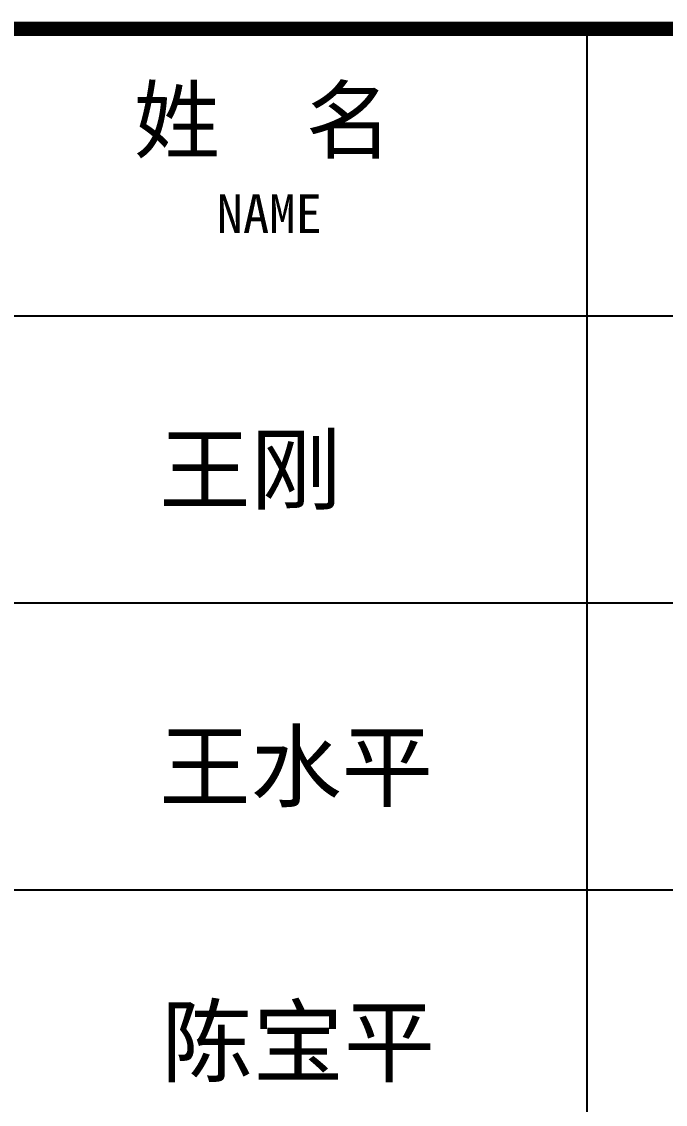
# Model space of a CAD drawing. Extents: x -522490 to 417652, y 450811 to 1108047.
# Drawn here: x 379003 to 379957, y 457580 to 459183 of the extents above; entities that cross this region are included whole.
import ezdxf

# ---------------------------------------------------------------- set-up
doc = ezdxf.new("R2010")
doc.units = 0
doc.header["$LTSCALE"] = 1000
doc.header["$MEASUREMENT"] = 0
doc.layers.add('PUB_TEXT', color=7, linetype='Continuous')
doc.layers.add('PUB_TITLE', color=4, linetype='Continuous')
doc.styles.add('TQ', font='')
doc.styles.get('TQ').set_extended_font_data('SimSun')

msp = doc.modelspace()

# ---------------------------------------------------------------- linework, layer by layer
at = {"layer": 'PUB_TITLE'}
for p, q in [((379840.7, 456197), (379840.7, 459172)), ((377949.4, 458747), (380754.4, 458747)), ((377949.4, 458322), (380754.4, 458322)), ((377949.4, 457897), (380754.4, 457897))]:
    msp.add_line(p, q, dxfattribs=at)
at = {"layer": 'PUB_TITLE', "lineweight": 40, "const_width": 21.2}
msp.add_lwpolyline([(377949.4, 459172), (380754.4, 459172)], dxfattribs=at)

# ---------------------------------------------------------------- texts
at = {"layer": 'PUB_TEXT', "style": 'TQ'}
for s, p in [('王刚', (379207.1, 458470.2)), ('王水平', (379207.1, 458030.4)), ('陈宝平', (379210.2, 457623))]:
    msp.add_text(s, height=99, dxfattribs=at).set_placement(p)
at = {"layer": 'PUB_TEXT', "attachment_point": 1, "style": 'TQ'}
for s, insert, char_height, width in [('姓  名', (379169.3, 459083.5), 93.5, 581.242), ('NAME', (379291.8, 458927), 57.37, 1199.775)]:
    msp.add_mtext(s, dxfattribs=dict(at, insert=insert, char_height=char_height, width=width))

doc.saveas('drawing.dxf')
